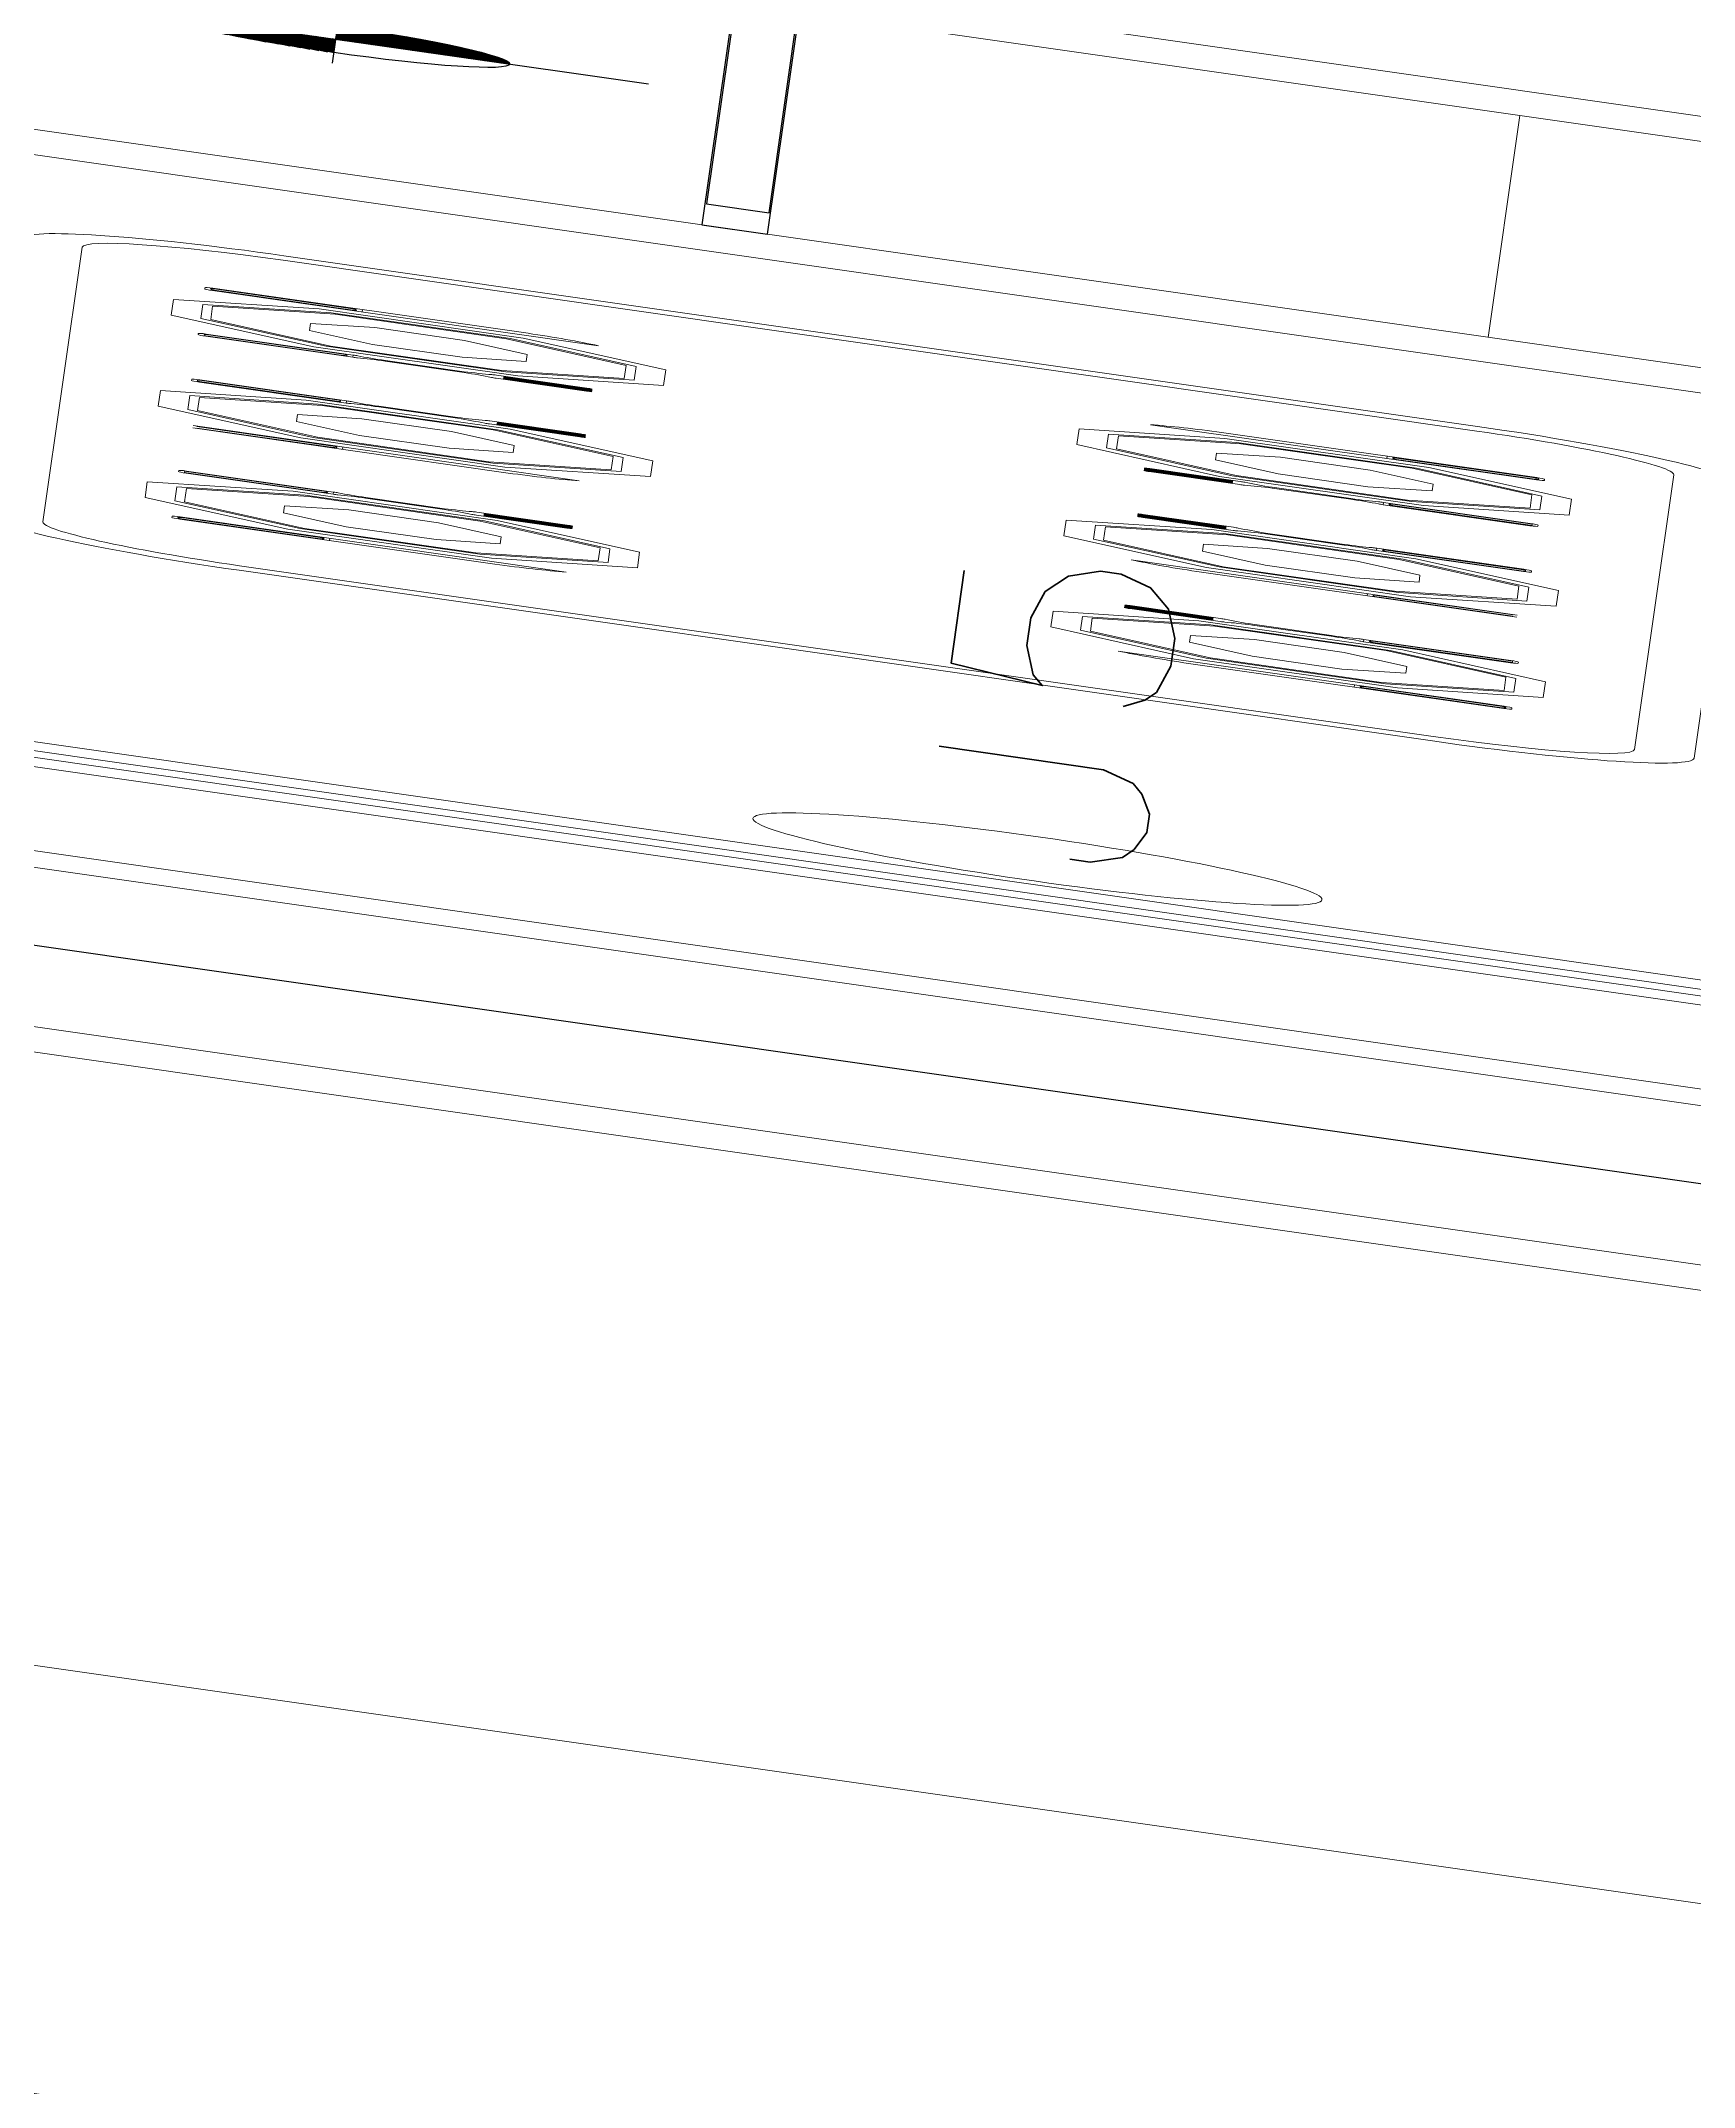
# Model space of a CAD drawing. Header units: millimetres. Extents: x -361192058 to 101130107379, y -14071650034 to 19218552450.
# Drawn here: x -134905 to -134859.5, y 42599.5 to 42655.9 of the extents above; entities that cross this region are included whole.
import ezdxf
from ezdxf.enums import TextEntityAlignment as Align

# ---------------------------------------------------------------- set-up
doc = ezdxf.new("R2010")
doc.units = ezdxf.units.MM
doc.header["$LTSCALE"] = 0.5
for name, color, linetype in [('02', 2, 'Continuous'), ('DIVERSOS', 4, 'Continuous'), ('ESQUADRIA', 3, 'Continuous'), ('MOBIL-I', 251, 'Continuous'), ('parede', 2, 'Continuous'), ('PISO', 8, 'Continuous'), ('TXT_0', 7, 'Continuous')]:
    doc.layers.add(name, color=color, linetype=linetype)
doc.styles.add('ADITIVOCAD', font='ROMANS.shx')
doc.styles.get("Standard").update_dxf_attribs({"font": 'txt.shx', "height": 0.12})
doc.dimstyles.new('ESCALA50', dxfattribs={"dimtxt": 0.1, "dimasz": 0.06, "dimexe": 0.18, "dimexo": 0.06, "dimgap": 0.1, "dimtad": 1, "dimzin": 4, "dimdsep": 46, "dimtxsty": 'Standard', "dimblk1": 'BOLA', "dimblk2": 'BOLA', "dimsah": 1, "dimcen": -0.06, "dimse1": 1, "dimse2": 1, "dimclrd": 7, "dimclrt": 3, "dimadec": 0, "dimazin": 0, "dimtfac": 1, "dimtix": 1, "dimtmove": 0, "dimatfit": 3, "dimldrblk": 'BOLA', "dimfxl": 0, "dimtolj": 1, "dimtzin": 4, "dimarcsym": 0})

# ---------------------------------------------------------------- blocks, each defined once
blk = doc.blocks.new('BOLA')
for p, q in [((0, -1.435), (0, 1.435)), ((-1.435, 0), (1.435, 0))]:
    blk.add_line(p, q)
blk.add_circle((0, 0), 0.452)
blk = doc.blocks.new('*D930')
at = {"layer": 'Defpoints', "color": 0, "transparency": 16777216}
for p in [(4402.09471, 2435.62694), (4402.65822, 2435.62694), (4402.09471, 2428.57694)]:
    blk.add_point(p, dxfattribs=at)
at = {"layer": 'DIVERSOS', "color": 7, "lineweight": -2, "transparency": 16777216}
blk.add_line((4402.65822, 2428.63694), (4402.65822, 2435.56694), dxfattribs=at)
at = {"layer": 'DIVERSOS', "color": 7, "lineweight": -2, "transparency": 16777216, "xscale": 0.06, "yscale": 0.06, "zscale": 0.06}
for p, rotation in [((4402.65822, 2435.62694), 90), ((4402.65822, 2428.57694), 270)]:
    blk.add_blockref('BOLA', p, dxfattribs=dict(at, rotation=rotation))
at = {"layer": 'DIVERSOS', "color": 3, "lineweight": 18, "transparency": 16777216, "insert": (4402.49822, 2432.10194), "char_height": 0.12, "attachment_point": 5, "rotation": 90}
blk.add_mtext('\\A1;7.05', dxfattribs=at)
blk = doc.blocks.new('ADC_VASO_02')
blk.add_lwpolyline([(-0.175, 0.15), (-0.175, 0.6, -0.414214), (-0.125, 0.65), (0.125, 0.65, -0.414214), (0.175, 0.6), (0.175, 0.14958)], format="xyb")
for points in [[(0.1388, 0.27537, -0.414214), (0.0988, 0.23537), (-0.09481, 0.23537, -0.414214), (-0.13481, 0.27537), (-0.13481, 0.57037, -0.414214), (-0.09481, 0.61037), (0.0988, 0.61037, -0.414214), (0.1388, 0.57037)], [(0.13028, 0.27537, -0.414214), (0.0988, 0.24389), (-0.09481, 0.24389, -0.414214), (-0.12629, 0.27537), (-0.12629, 0.57037, -0.414214), (-0.09481, 0.60186), (0.0988, 0.60186, -0.414214), (0.13028, 0.57037)], [(-0.17, 0.15, 0.414214), (-0.2, 0.12), (-0.2, 0), (0.2, 0), (0.2, 0.12, 0.414214), (0.17, 0.15)], [(-0.17, 0.14, 0.414214), (-0.19, 0.12), (-0.19, 0.01), (0.19, 0.01), (0.19, 0.12, 0.414214), (0.17, 0.14)]]:
    blk.add_lwpolyline(points, format="xyb", close=True)
blk.add_lwpolyline([(0.03626, 0.24389), (0.03626, 0.33749), (-0.03438, 0.33749), (-0.03438, 0.24389)])
blk.add_arc((0.00094, 0.32147), 0.03878, 24.39508, 155.60492)
blk = doc.blocks.new('Adc_nivelpl')
h = blk.add_hatch()
h.set_pattern_fill('_U', color=256, scale=0.005, angle=45, style=0, double=1)
h.set_pattern_definition([(45, (-5.8772514, -3.5161936), (-0.003535534, 0.003535534), []), (135, (-5.8772514, -3.5161936), (-0.003535534, -0.003535534), [])])
h.paths.add_polyline_path([(0.1954, -0.0865, 0.414214), (0.0865, -0.1954), (0.1954, -0.1954)])
h.paths.add_polyline_path([(0.1954, -0.1954), (0.1954, -0.3043, 0.414214), (0.3043, -0.1954)])
for p, q in [((0.1954, 0), (0.1954, -0.3908)), ((0.8958, -0.1954), (0, -0.1954))]:
    blk.add_line(p, q)
blk.add_circle((0.1954, -0.1954), 0.1089)
at = {"flags": 8}
blk.add_attdef('NIVEL', (0.3642, -0.1501), '', height=0.1, dxfattribs=at)
blk = doc.blocks.new('*D1471')
at = {"layer": 'Defpoints', "color": 0, "transparency": 16777216}
for p in [(4415.72115, 2430.92694), (4415.72115, 2428.57694), (4416.43876, 2428.57694)]:
    blk.add_point(p, dxfattribs=at)
at = {"layer": 'DIVERSOS', "color": 7, "lineweight": -2, "transparency": 16777216}
blk.add_line((4416.43876, 2430.86694), (4416.43876, 2428.63694), dxfattribs=at)
at = {"layer": 'DIVERSOS', "color": 7, "lineweight": -2, "transparency": 16777216, "xscale": 0.06, "yscale": 0.06, "zscale": 0.06}
for p, rotation in [((4416.43876, 2430.92694), 90), ((4416.43876, 2428.57694), 270)]:
    blk.add_blockref('BOLA', p, dxfattribs=dict(at, rotation=rotation))
at = {"layer": 'DIVERSOS', "color": 3, "lineweight": 18, "transparency": 16777216, "insert": (4416.27876, 2429.75194), "char_height": 0.12, "attachment_point": 5, "rotation": 90}
blk.add_mtext('\\A1;2.35', dxfattribs=at)
blk = doc.blocks.new('*D1509')
at = {"layer": 'Defpoints', "color": 0, "transparency": 16777216}
for p in [(4409.50489, 2430.92694), (4410.57115, 2430.92694), (4410.57115, 2424.77694)]:
    blk.add_point(p, dxfattribs=at)
at = {"layer": 'DIVERSOS', "color": 7, "lineweight": -2, "transparency": 16777216}
blk.add_line((4409.50489, 2424.83694), (4409.50489, 2430.86694), dxfattribs=at)
at = {"layer": 'DIVERSOS', "color": 7, "lineweight": -2, "transparency": 16777216, "xscale": 0.06, "yscale": 0.06, "zscale": 0.06}
for p, rotation in [((4409.50489, 2430.92694), 90), ((4409.50489, 2424.77694), 270)]:
    blk.add_blockref('BOLA', p, dxfattribs=dict(at, rotation=rotation))
at = {"layer": 'DIVERSOS', "color": 3, "lineweight": 18, "transparency": 16777216, "insert": (4409.34489, 2427.85194), "char_height": 0.12, "attachment_point": 5, "rotation": 90}
blk.add_mtext('\\A1;6.15', dxfattribs=at)
blk = doc.blocks.new('*D1770')
at = {"layer": '02', "color": 7, "lineweight": -2, "transparency": 16777216}
blk.add_line((4414.43115, 2430.52988), (4415.66115, 2430.52988), dxfattribs=at)
at = {"layer": 'Defpoints', "color": 0, "transparency": 16777216}
for p in [(4415.72115, 2430.52988), (4414.37115, 2428.61218), (4415.72115, 2428.61218)]:
    blk.add_point(p, dxfattribs=at)
at = {"layer": '02', "color": 7, "lineweight": -2, "transparency": 16777216, "xscale": 0.06, "yscale": 0.06, "zscale": 0.06, "rotation": 180}
blk.add_blockref('BOLA', (4414.37115, 2430.52988), dxfattribs=at)
at = {"layer": '02', "color": 7, "lineweight": -2, "transparency": 16777216, "xscale": 0.06, "yscale": 0.06, "zscale": 0.06}
blk.add_blockref('BOLA', (4415.72115, 2430.52988), dxfattribs=at)
at = {"layer": '02', "color": 3, "transparency": 16777216, "insert": (4415.04615, 2430.68988), "char_height": 0.12, "attachment_point": 5}
blk.add_mtext('\\A1;1.35', dxfattribs=at)
blk = doc.blocks.new('APROVADO QUADRA 21.2 MBVII')
at = {"layer": '02', "color": 2, "lineweight": 18}
blk.add_line((4415.72115, 2430.92694), (4415.72115, 2428.57694), dxfattribs=at)
at = {"layer": '02', "lineweight": 18}
for points in [[(4419.05231, 2441.10223), (4405.21373, 2441.10223), (4405.21373, 2407.28537), (4419.05231, 2407.28537)], [(4391.97818, 2441.07404), (4405.21373, 2441.07404), (4405.21373, 2407.28537), (4391.97818, 2407.28537)]]:
    blk.add_lwpolyline(points, close=True, dxfattribs=at)
at = {"layer": 'DIVERSOS', "lineweight": 18}
for p, q in [((4410.57115, 2428.27058), (4410.57115, 2430.27058)), ((4410.72115, 2430.27058), (4410.72115, 2428.27058))]:
    blk.add_line(p, q, dxfattribs=at)
at = {"layer": 'ESQUADRIA', "lineweight": 18}
for p, q in [((4410.62615, 2430.27058), (4410.62615, 2428.27058)), ((4410.66615, 2430.27058), (4410.66615, 2428.27058))]:
    blk.add_line(p, q, dxfattribs=at)
at = {"layer": 'MOBIL-I', "lineweight": 18}
for p, q in [((4412.03834, 2429.87853), (4413.70974, 2429.87853)), ((4412.17165, 2429.81587), (4412.17165, 2429.66816)), ((4412.17534, 2429.81956), (4412.1818, 2429.81956)), ((4412.17718, 2429.8168), (4412.17995, 2429.8168)), ((4412.18549, 2429.81587), (4412.18549, 2429.63499)), ((4412.45041, 2429.81587), (4412.45041, 2429.74707)), ((4412.45318, 2429.81587), (4412.45318, 2429.75261)), ((4412.4541, 2429.81956), (4412.46056, 2429.81956)), ((4412.4541, 2429.8168), (4412.46056, 2429.8168)), ((4412.46148, 2429.81587), (4412.46148, 2429.75261)), ((4412.46425, 2429.81587), (4412.46425, 2429.74707)), ((4412.72647, 2429.81587), (4412.72647, 2429.66816)), ((4412.74032, 2429.81587), (4412.74032, 2429.63499)), ((4413.00523, 2429.81587), (4413.00523, 2429.74707)), ((4413.008, 2429.81587), (4413.008, 2429.75261)), ((4413.00893, 2429.81956), (4413.01539, 2429.81956)), ((4413.00893, 2429.8168), (4413.01539, 2429.8168)), ((4413.01631, 2429.81587), (4413.01631, 2429.75261)), ((4413.01908, 2429.81587), (4413.01908, 2429.74707)), ((4413.28383, 2429.81587), (4413.28383, 2429.74707)), ((4413.28659, 2429.81587), (4413.28659, 2429.75261)), ((4413.29398, 2429.81956), (4413.28752, 2429.81956)), ((4413.29398, 2429.8168), (4413.28752, 2429.8168)), ((4413.2949, 2429.81587), (4413.2949, 2429.75261)), ((4413.29767, 2429.81587), (4413.29767, 2429.74707)), ((4413.56259, 2429.81587), (4413.56259, 2429.63499)), ((4413.57274, 2429.81956), (4413.56628, 2429.81956)), ((4413.57089, 2429.8168), (4413.56812, 2429.8168)), ((4413.57643, 2429.81587), (4413.57643, 2429.66816)), ((4412.17442, 2429.81403), (4412.17442, 2429.75127)), ((4412.18272, 2429.81403), (4412.18272, 2429.75127)), ((4412.72924, 2429.81403), (4412.72924, 2429.75127)), ((4412.73755, 2429.81403), (4412.73755, 2429.75127)), ((4413.56535, 2429.81403), (4413.56535, 2429.75127)), ((4413.57366, 2429.81403), (4413.57366, 2429.75127)), ((4411.91716, 2429.78531), (4411.91716, 2429.22599)), ((4411.94512, 2429.78531), (4411.94512, 2429.22599)), ((4413.80296, 2429.78531), (4413.80296, 2429.22599)), ((4413.83093, 2429.78531), (4413.83093, 2429.22599)), ((4412.17718, 2429.7485), (4412.17995, 2429.7485)), ((4412.45594, 2429.74984), (4412.45871, 2429.74984)), ((4412.73201, 2429.7485), (4412.73478, 2429.7485)), ((4413.01077, 2429.74984), (4413.01354, 2429.74984)), ((4413.29213, 2429.74984), (4413.28936, 2429.74984)), ((4413.57089, 2429.7485), (4413.56812, 2429.7485)), ((4412.17165, 2429.74573), (4412.18549, 2429.74573)), ((4412.46425, 2429.74707), (4412.45041, 2429.74707)), ((4412.72647, 2429.74573), (4412.74032, 2429.74573)), ((4413.01908, 2429.74707), (4413.00523, 2429.74707)), ((4413.28383, 2429.74707), (4413.29767, 2429.74707)), ((4413.57643, 2429.74573), (4413.56259, 2429.74573)), ((4412.45502, 2429.73189), (4412.45502, 2429.69498)), ((4412.45964, 2429.73189), (4412.45964, 2429.69498)), ((4413.00985, 2429.73189), (4413.00985, 2429.69498)), ((4413.01446, 2429.73189), (4413.01446, 2429.69498)), ((4413.28844, 2429.73189), (4413.28844, 2429.69498)), ((4413.29306, 2429.73189), (4413.29306, 2429.69498)), ((4412.4481, 2429.6799), (4412.44842, 2429.63752)), ((4412.45087, 2429.67407), (4412.45055, 2429.63752)), ((4412.45207, 2429.67652), (4412.45213, 2429.67652)), ((4412.45333, 2429.67407), (4412.45367, 2429.63752)), ((4412.4561, 2429.67407), (4412.45578, 2429.63752)), ((4412.4573, 2429.67652), (4412.45736, 2429.67652)), ((4412.45856, 2429.67407), (4412.45888, 2429.63752)), ((4412.46133, 2429.67407), (4412.46097, 2429.63752)), ((4412.46253, 2429.67652), (4412.46259, 2429.67652)), ((4412.46379, 2429.67407), (4412.46411, 2429.63752)), ((4412.46656, 2429.6799), (4412.4662, 2429.63752)), ((4413.00293, 2429.6799), (4413.00325, 2429.63752)), ((4413.0057, 2429.67407), (4413.00538, 2429.63752)), ((4413.0069, 2429.67652), (4413.00696, 2429.67652)), ((4413.00816, 2429.67407), (4413.0085, 2429.63752)), ((4413.01093, 2429.67407), (4413.0106, 2429.63752)), ((4413.01213, 2429.67652), (4413.01219, 2429.67652)), ((4413.01339, 2429.67407), (4413.01371, 2429.63752)), ((4413.01616, 2429.67407), (4413.0158, 2429.63752)), ((4413.01736, 2429.67652), (4413.01742, 2429.67652)), ((4413.01862, 2429.67407), (4413.01894, 2429.63752)), ((4413.02139, 2429.6799), (4413.02103, 2429.63752)), ((4413.28152, 2429.6799), (4413.28188, 2429.63752)), ((4413.28429, 2429.67407), (4413.28397, 2429.63752)), ((4413.28555, 2429.67652), (4413.28549, 2429.67652)), ((4413.28675, 2429.67407), (4413.28711, 2429.63752)), ((4413.28952, 2429.67407), (4413.2892, 2429.63752)), ((4413.29078, 2429.67652), (4413.29072, 2429.67652)), ((4413.29198, 2429.67407), (4413.2923, 2429.63752)), ((4413.29475, 2429.67407), (4413.29441, 2429.63752)), ((4413.29601, 2429.67652), (4413.29595, 2429.67652)), ((4413.29721, 2429.67407), (4413.29753, 2429.63752)), ((4413.29998, 2429.6799), (4413.29966, 2429.63752)), ((4412.44947, 2429.63499), (4412.44949, 2429.63499)), ((4412.4547, 2429.63499), (4412.45472, 2429.63499)), ((4412.45993, 2429.63499), (4412.45995, 2429.63499)), ((4412.46516, 2429.63499), (4412.46518, 2429.63499)), ((4413.0043, 2429.63499), (4413.00432, 2429.63499)), ((4413.00953, 2429.63499), (4413.00955, 2429.63499)), ((4413.01476, 2429.63499), (4413.01478, 2429.63499)), ((4413.01999, 2429.63499), (4413.02001, 2429.63499)), ((4413.28291, 2429.63499), (4413.28289, 2429.63499)), ((4413.28814, 2429.63499), (4413.28812, 2429.63499)), ((4413.29337, 2429.63499), (4413.29335, 2429.63499)), ((4413.2986, 2429.63499), (4413.29858, 2429.63499)), ((4412.18549, 2429.19543), (4412.18549, 2429.37631)), ((4412.4481, 2429.3314), (4412.44842, 2429.37378)), ((4412.44947, 2429.37631), (4412.44949, 2429.37631)), ((4412.45087, 2429.33724), (4412.45055, 2429.37378)), ((4412.45333, 2429.33724), (4412.45367, 2429.37378)), ((4412.4547, 2429.37631), (4412.45472, 2429.37631)), ((4412.4561, 2429.33724), (4412.45578, 2429.37378)), ((4412.45856, 2429.33724), (4412.45888, 2429.37378)), ((4412.45993, 2429.37631), (4412.45995, 2429.37631)), ((4412.46133, 2429.33724), (4412.46097, 2429.37378)), ((4412.46379, 2429.33724), (4412.46411, 2429.37378)), ((4412.46516, 2429.37631), (4412.46518, 2429.37631)), ((4412.46656, 2429.3314), (4412.4662, 2429.37378)), ((4412.74032, 2429.19543), (4412.74032, 2429.37631)), ((4413.00293, 2429.3314), (4413.00325, 2429.37378)), ((4413.0043, 2429.37631), (4413.00432, 2429.37631)), ((4413.0057, 2429.33724), (4413.00538, 2429.37378)), ((4413.00816, 2429.33724), (4413.0085, 2429.37378)), ((4413.00953, 2429.37631), (4413.00955, 2429.37631)), ((4413.01093, 2429.33724), (4413.0106, 2429.37378)), ((4413.01339, 2429.33724), (4413.01371, 2429.37378)), ((4413.01476, 2429.37631), (4413.01478, 2429.37631)), ((4413.01616, 2429.33724), (4413.0158, 2429.37378)), ((4413.01862, 2429.33724), (4413.01894, 2429.37378)), ((4413.01999, 2429.37631), (4413.02001, 2429.37631)), ((4413.02139, 2429.3314), (4413.02103, 2429.37378)), ((4413.28152, 2429.3314), (4413.28188, 2429.37378)), ((4413.28291, 2429.37631), (4413.28289, 2429.37631)), ((4413.28429, 2429.33724), (4413.28397, 2429.37378)), ((4413.28675, 2429.33724), (4413.28711, 2429.37378)), ((4413.28814, 2429.37631), (4413.28812, 2429.37631)), ((4413.28952, 2429.33724), (4413.2892, 2429.37378)), ((4413.29198, 2429.33724), (4413.2923, 2429.37378)), ((4413.29337, 2429.37631), (4413.29335, 2429.37631)), ((4413.29475, 2429.33724), (4413.29441, 2429.37378)), ((4413.29721, 2429.33724), (4413.29753, 2429.37378)), ((4413.2986, 2429.37631), (4413.29858, 2429.37631)), ((4413.29998, 2429.3314), (4413.29966, 2429.37378)), ((4413.56259, 2429.19543), (4413.56259, 2429.37631)), ((4412.17165, 2429.19543), (4412.17165, 2429.34314)), ((4412.72647, 2429.19543), (4412.72647, 2429.34314)), ((4413.57643, 2429.19543), (4413.57643, 2429.34314)), ((4412.45207, 2429.33478), (4412.45213, 2429.33478)), ((4412.4573, 2429.33478), (4412.45736, 2429.33478)), ((4412.46253, 2429.33478), (4412.46259, 2429.33478)), ((4413.0069, 2429.33478), (4413.00696, 2429.33478)), ((4413.01213, 2429.33478), (4413.01219, 2429.33478)), ((4413.01736, 2429.33478), (4413.01742, 2429.33478)), ((4413.28555, 2429.33478), (4413.28549, 2429.33478)), ((4413.29078, 2429.33478), (4413.29072, 2429.33478)), ((4413.29601, 2429.33478), (4413.29595, 2429.33478)), ((4412.45502, 2429.27941), (4412.45502, 2429.31633)), ((4412.45964, 2429.27941), (4412.45964, 2429.31633)), ((4413.00985, 2429.27941), (4413.00985, 2429.31633)), ((4413.01446, 2429.27941), (4413.01446, 2429.31633)), ((4413.28844, 2429.27941), (4413.28844, 2429.31633)), ((4413.29306, 2429.27941), (4413.29306, 2429.31633)), ((4412.17165, 2429.26557), (4412.18549, 2429.26557)), ((4412.72647, 2429.26557), (4412.74032, 2429.26557)), ((4413.57643, 2429.26557), (4413.56259, 2429.26557)), ((4412.17442, 2429.19727), (4412.17442, 2429.26003)), ((4412.17718, 2429.2628), (4412.17995, 2429.2628)), ((4412.18272, 2429.19727), (4412.18272, 2429.26003)), ((4412.46425, 2429.26423), (4412.45041, 2429.26423)), ((4412.45041, 2429.19543), (4412.45041, 2429.26423)), ((4412.45318, 2429.19543), (4412.45318, 2429.25869)), ((4412.45594, 2429.26146), (4412.45871, 2429.26146)), ((4412.46148, 2429.19543), (4412.46148, 2429.25869)), ((4412.46425, 2429.19543), (4412.46425, 2429.26423)), ((4412.72924, 2429.19727), (4412.72924, 2429.26003)), ((4412.73201, 2429.2628), (4412.73478, 2429.2628)), ((4412.73755, 2429.19727), (4412.73755, 2429.26003)), ((4413.00523, 2429.19543), (4413.00523, 2429.26423)), ((4413.01908, 2429.26423), (4413.00523, 2429.26423)), ((4413.008, 2429.19543), (4413.008, 2429.25869)), ((4413.01077, 2429.26146), (4413.01354, 2429.26146)), ((4413.01631, 2429.19543), (4413.01631, 2429.25869)), ((4413.01908, 2429.19543), (4413.01908, 2429.26423)), ((4413.28383, 2429.26423), (4413.29767, 2429.26423)), ((4413.28383, 2429.19543), (4413.28383, 2429.26423)), ((4413.28659, 2429.19543), (4413.28659, 2429.25869)), ((4413.29213, 2429.26146), (4413.28936, 2429.26146)), ((4413.2949, 2429.19543), (4413.2949, 2429.25869)), ((4413.29767, 2429.19543), (4413.29767, 2429.26423)), ((4413.56535, 2429.19727), (4413.56535, 2429.26003)), ((4413.57089, 2429.2628), (4413.56812, 2429.2628)), ((4413.57366, 2429.19727), (4413.57366, 2429.26003)), ((4412.17534, 2429.19174), (4412.1818, 2429.19174)), ((4412.17718, 2429.1945), (4412.17995, 2429.1945)), ((4412.4541, 2429.1945), (4412.46056, 2429.1945)), ((4412.4541, 2429.19174), (4412.46056, 2429.19174)), ((4413.00893, 2429.1945), (4413.01539, 2429.1945)), ((4413.00893, 2429.19174), (4413.01539, 2429.19174)), ((4413.29398, 2429.1945), (4413.28752, 2429.1945)), ((4413.29398, 2429.19174), (4413.28752, 2429.19174)), ((4413.57274, 2429.19174), (4413.56628, 2429.19174)), ((4413.57089, 2429.1945), (4413.56812, 2429.1945)), ((4412.03834, 2429.13277), (4413.70974, 2429.13277)), ((4412.03834, 2429.1048), (4413.70974, 2429.1048))]:
    blk.add_line(p, q, dxfattribs=at)
for points in [[(4412.20397, 2429.67009), (4412.27155, 2429.60252), (4412.36712, 2429.60252), (4412.43469, 2429.67009), (4412.43469, 2429.76566), (4412.36712, 2429.83324), (4412.27155, 2429.83324), (4412.20397, 2429.76566)], [(4412.7588, 2429.67009), (4412.82638, 2429.60252), (4412.92194, 2429.60252), (4412.98952, 2429.67009), (4412.98952, 2429.76566), (4412.92194, 2429.83324), (4412.82638, 2429.83324), (4412.7588, 2429.76566)], [(4413.5441, 2429.67009), (4413.47653, 2429.60252), (4413.38096, 2429.60252), (4413.31338, 2429.67009), (4413.31338, 2429.76566), (4413.38096, 2429.83324), (4413.47653, 2429.83324), (4413.5441, 2429.76566)], [(4412.21782, 2429.67583), (4412.27728, 2429.61636), (4412.36138, 2429.61636), (4412.42085, 2429.67583), (4412.42085, 2429.75993), (4412.36138, 2429.81939), (4412.27728, 2429.81939), (4412.21782, 2429.75993)], [(4412.77264, 2429.67583), (4412.83211, 2429.61636), (4412.91621, 2429.61636), (4412.97568, 2429.67583), (4412.97568, 2429.75993), (4412.91621, 2429.81939), (4412.83211, 2429.81939), (4412.77264, 2429.75993)], [(4413.53026, 2429.67583), (4413.47079, 2429.61636), (4413.38669, 2429.61636), (4413.32723, 2429.67583), (4413.32723, 2429.75993), (4413.38669, 2429.81939), (4413.47079, 2429.81939), (4413.53026, 2429.75993)], [(4412.22243, 2429.67774), (4412.27919, 2429.62097), (4412.35947, 2429.62097), (4412.41624, 2429.67774), (4412.41624, 2429.75801), (4412.35947, 2429.81478), (4412.27919, 2429.81478), (4412.22243, 2429.75801)], [(4412.77726, 2429.67774), (4412.83402, 2429.62097), (4412.9143, 2429.62097), (4412.97106, 2429.67774), (4412.97106, 2429.75801), (4412.9143, 2429.81478), (4412.83402, 2429.81478), (4412.77726, 2429.75801)], [(4413.52565, 2429.67774), (4413.46888, 2429.62097), (4413.38861, 2429.62097), (4413.33184, 2429.67774), (4413.33184, 2429.75801), (4413.38861, 2429.81478), (4413.46888, 2429.81478), (4413.52565, 2429.75801)], [(4412.26857, 2429.69685), (4412.29831, 2429.66712), (4412.34036, 2429.66712), (4412.37009, 2429.69685), (4412.37009, 2429.7389), (4412.34036, 2429.76863), (4412.29831, 2429.76863), (4412.26857, 2429.7389)], [(4412.8234, 2429.69685), (4412.85314, 2429.66712), (4412.89519, 2429.66712), (4412.92492, 2429.69685), (4412.92492, 2429.7389), (4412.89519, 2429.76863), (4412.85314, 2429.76863), (4412.8234, 2429.7389)], [(4413.4795, 2429.69685), (4413.44977, 2429.66712), (4413.40772, 2429.66712), (4413.37799, 2429.69685), (4413.37799, 2429.7389), (4413.40772, 2429.76863), (4413.44977, 2429.76863), (4413.4795, 2429.7389)], [(4412.20397, 2429.34121), (4412.27155, 2429.40879), (4412.36712, 2429.40879), (4412.43469, 2429.34121), (4412.43469, 2429.24564), (4412.36712, 2429.17806), (4412.27155, 2429.17806), (4412.20397, 2429.24564)], [(4412.7588, 2429.34121), (4412.82638, 2429.40879), (4412.92194, 2429.40879), (4412.98952, 2429.34121), (4412.98952, 2429.24564), (4412.92194, 2429.17806), (4412.82638, 2429.17806), (4412.7588, 2429.24564)], [(4413.5441, 2429.34121), (4413.47653, 2429.40879), (4413.38096, 2429.40879), (4413.31338, 2429.34121), (4413.31338, 2429.24564), (4413.38096, 2429.17806), (4413.47653, 2429.17806), (4413.5441, 2429.24564)], [(4412.21782, 2429.33547), (4412.27728, 2429.39494), (4412.36138, 2429.39494), (4412.42085, 2429.33547), (4412.42085, 2429.25137), (4412.36138, 2429.19191), (4412.27728, 2429.19191), (4412.21782, 2429.25137)], [(4412.22243, 2429.33356), (4412.27919, 2429.39033), (4412.35947, 2429.39033), (4412.41624, 2429.33356), (4412.41624, 2429.25329), (4412.35947, 2429.19652), (4412.27919, 2429.19652), (4412.22243, 2429.25329)], [(4412.77264, 2429.33547), (4412.83211, 2429.39494), (4412.91621, 2429.39494), (4412.97568, 2429.33547), (4412.97568, 2429.25137), (4412.91621, 2429.19191), (4412.83211, 2429.19191), (4412.77264, 2429.25137)], [(4412.77726, 2429.33356), (4412.83402, 2429.39033), (4412.9143, 2429.39033), (4412.97106, 2429.33356), (4412.97106, 2429.25329), (4412.9143, 2429.19652), (4412.83402, 2429.19652), (4412.77726, 2429.25329)], [(4413.53026, 2429.33547), (4413.47079, 2429.39494), (4413.38669, 2429.39494), (4413.32723, 2429.33547), (4413.32723, 2429.25137), (4413.38669, 2429.19191), (4413.47079, 2429.19191), (4413.53026, 2429.25137)], [(4413.52565, 2429.33356), (4413.46888, 2429.39033), (4413.38861, 2429.39033), (4413.33184, 2429.33356), (4413.33184, 2429.25329), (4413.38861, 2429.19652), (4413.46888, 2429.19652), (4413.52565, 2429.25329)], [(4412.26857, 2429.31445), (4412.29831, 2429.34418), (4412.34036, 2429.34418), (4412.37009, 2429.31445), (4412.37009, 2429.2724), (4412.34036, 2429.24267), (4412.29831, 2429.24267), (4412.26857, 2429.2724)], [(4412.8234, 2429.31445), (4412.85314, 2429.34418), (4412.89519, 2429.34418), (4412.92492, 2429.31445), (4412.92492, 2429.2724), (4412.89519, 2429.24267), (4412.85314, 2429.24267), (4412.8234, 2429.2724)], [(4413.4795, 2429.31445), (4413.44977, 2429.34418), (4413.40772, 2429.34418), (4413.37799, 2429.31445), (4413.37799, 2429.2724), (4413.40772, 2429.24267), (4413.44977, 2429.24267), (4413.4795, 2429.2724)]]:
    blk.add_lwpolyline(points, close=True, dxfattribs=at)
for centre, radius, start, end in [((4412.03834, 2429.78531), 0.12119, 90, 180), ((4413.70974, 2429.78531), 0.12119, 0, 90), ((4412.03834, 2429.78531), 0.09322, 90, 180), ((4413.70974, 2429.78531), 0.09322, 0, 90), ((4412.17534, 2429.81587), 0.00369, 90, 180), ((4412.17718, 2429.81403), 0.00277, 90, 180), ((4412.17995, 2429.81403), 0.00277, 0, 90), ((4412.1818, 2429.81587), 0.00369, 0, 90), ((4412.4541, 2429.81587), 0.00369, 90, 180), ((4412.4541, 2429.81587), 0.000923, 90, 180), ((4412.46056, 2429.81587), 0.00369, 0, 90), ((4412.46056, 2429.81587), 0.000923, 0, 90), ((4413.00893, 2429.81587), 0.00369, 90, 180), ((4413.00893, 2429.81587), 0.000923, 90, 180), ((4413.01539, 2429.81587), 0.00369, 0, 90), ((4413.01539, 2429.81587), 0.000923, 0, 90), ((4413.28752, 2429.81587), 0.00369, 90, 180), ((4413.28752, 2429.81587), 0.000923, 90, 180), ((4413.29398, 2429.81587), 0.00369, 0, 90), ((4413.29398, 2429.81587), 0.000923, 0, 90), ((4413.56628, 2429.81587), 0.00369, 90, 180), ((4413.56812, 2429.81403), 0.00277, 90, 180), ((4413.57089, 2429.81403), 0.00277, 0, 90), ((4413.57274, 2429.81587), 0.00369, 0, 90), ((4412.17718, 2429.75127), 0.00277, 180, 270), ((4412.17995, 2429.75127), 0.00277, 270, 0), ((4412.45594, 2429.75261), 0.00277, 180, 270), ((4412.45871, 2429.75261), 0.00277, 270, 0), ((4412.73201, 2429.75127), 0.00277, 180, 270), ((4412.73478, 2429.75127), 0.00277, 270, 0), ((4413.01077, 2429.75261), 0.00277, 180, 270), ((4413.01354, 2429.75261), 0.00277, 270, 0), ((4413.28936, 2429.75261), 0.00277, 180, 270), ((4413.29213, 2429.75261), 0.00277, 270, 0), ((4413.56812, 2429.75127), 0.00277, 180, 270), ((4413.57089, 2429.75127), 0.00277, 270, 0), ((4412.45396, 2429.74707), 0.00355, 180, 219.36054), ((4412.43785, 2429.73386), 0.01729, 353.468, 39.36054), ((4412.47681, 2429.73386), 0.01729, 140.63946, 186.532), ((4412.4607, 2429.74707), 0.00355, 320.63946, 0), ((4413.00879, 2429.74707), 0.00355, 180, 219.36054), ((4412.99268, 2429.73386), 0.01729, 353.468, 39.36054), ((4413.03164, 2429.73386), 0.01729, 140.63946, 186.532), ((4413.01553, 2429.74707), 0.00355, 320.63946, 0), ((4413.28738, 2429.74707), 0.00355, 180, 219.36054), ((4413.27127, 2429.73386), 0.01729, 353.468, 39.36054), ((4413.31023, 2429.73386), 0.01729, 140.63946, 186.532), ((4413.29412, 2429.74707), 0.00355, 320.63946, 0), ((4412.42095, 2429.70336), 0.03508, 322.61342, 346.17767), ((4412.4937, 2429.70336), 0.03508, 193.82233, 217.38658), ((4412.97578, 2429.70336), 0.03508, 322.61342, 346.17767), ((4413.04853, 2429.70336), 0.03508, 193.82233, 217.38658), ((4413.25437, 2429.70336), 0.03508, 322.61342, 346.17767), ((4413.32712, 2429.70336), 0.03508, 193.82233, 217.38658), ((4412.45165, 2429.6799), 0.00355, 142.61342, 180), ((4412.463, 2429.6799), 0.00355, 0, 37.38658), ((4413.00648, 2429.6799), 0.00355, 142.61342, 180), ((4413.01783, 2429.6799), 0.00355, 0, 37.38658), ((4413.28507, 2429.6799), 0.00355, 142.61342, 180), ((4413.29642, 2429.6799), 0.00355, 0, 37.38658), ((4412.45369, 2429.6742), 0.00283, 125.05744, 182.80294), ((4412.45051, 2429.6742), 0.00283, 357.19706, 54.94256), ((4412.45892, 2429.6742), 0.00283, 125.05744, 182.80294), ((4412.45574, 2429.6742), 0.00283, 357.19706, 54.94256), ((4412.46415, 2429.6742), 0.00283, 125.05744, 182.80294), ((4412.46097, 2429.6742), 0.00283, 357.19706, 54.94256), ((4413.00852, 2429.6742), 0.00283, 125.05744, 182.80294), ((4413.00533, 2429.6742), 0.00283, 357.19706, 54.94256), ((4413.01375, 2429.6742), 0.00283, 125.05744, 182.80294), ((4413.01056, 2429.6742), 0.00283, 357.19706, 54.94256), ((4413.01898, 2429.6742), 0.00283, 125.05744, 182.80294), ((4413.01579, 2429.6742), 0.00283, 357.19706, 54.94256), ((4413.28711, 2429.6742), 0.00283, 125.05744, 182.80294), ((4413.28393, 2429.6742), 0.00283, 357.19706, 54.94256), ((4413.29234, 2429.6742), 0.00283, 125.05744, 182.80294), ((4413.28915, 2429.6742), 0.00283, 357.19706, 54.94256), ((4413.29757, 2429.6742), 0.00283, 125.05744, 182.80294), ((4413.29438, 2429.6742), 0.00283, 357.19706, 54.94256), ((4412.22715, 2429.67185), 0.05562, 183.80318, 221.50346), ((4412.78197, 2429.67185), 0.05562, 183.80318, 221.50346), ((4413.52093, 2429.67185), 0.05562, 318.49654, 356.19682), ((4412.45092, 2429.63707), 0.00253, 169.87009, 235.35348), ((4412.44805, 2429.63707), 0.00253, 304.64652, 10.12991), ((4412.45615, 2429.63706), 0.00252, 169.43335, 235.07632), ((4412.45328, 2429.63707), 0.00253, 304.64652, 10.12991), ((4412.46138, 2429.63707), 0.00253, 169.87009, 235.35348), ((4412.4585, 2429.63704), 0.00251, 305.20351, 11.00438), ((4412.4666, 2429.63707), 0.00253, 169.87009, 235.35348), ((4412.46373, 2429.63704), 0.00251, 305.20351, 11.00438), ((4413.00574, 2429.63707), 0.00253, 169.87009, 235.35348), ((4413.00288, 2429.63707), 0.00253, 304.64652, 10.12991), ((4413.01098, 2429.63706), 0.00252, 169.43335, 235.07632), ((4413.00811, 2429.63707), 0.00253, 304.64652, 10.12991), ((4413.0162, 2429.63707), 0.00253, 169.87009, 235.35348), ((4413.01333, 2429.63704), 0.00251, 305.20351, 11.00438), ((4413.02143, 2429.63707), 0.00253, 169.87009, 235.35348), ((4413.01856, 2429.63704), 0.00251, 305.20351, 11.00438), ((4413.28434, 2429.63704), 0.00251, 168.99562, 234.79649), ((4413.28147, 2429.63707), 0.00253, 304.64652, 10.12991), ((4413.28957, 2429.63704), 0.00251, 168.99562, 234.79649), ((4413.2867, 2429.63707), 0.00253, 304.64652, 10.12991), ((4413.29479, 2429.63707), 0.00253, 169.87009, 235.35348), ((4413.29193, 2429.63706), 0.00252, 304.92368, 10.56665), ((4413.30002, 2429.63707), 0.00253, 169.87009, 235.35348), ((4413.29716, 2429.63707), 0.00253, 304.64652, 10.12991), ((4412.22715, 2429.33945), 0.05562, 138.49654, 176.19682), ((4412.45092, 2429.37423), 0.00253, 124.64652, 190.12991), ((4412.44805, 2429.37423), 0.00253, 349.87009, 55.35348), ((4412.45615, 2429.37424), 0.00252, 124.92368, 190.56665), ((4412.45328, 2429.37423), 0.00253, 349.87009, 55.35348), ((4412.46138, 2429.37423), 0.00253, 124.64652, 190.12991), ((4412.4585, 2429.37426), 0.00251, 348.99562, 54.79649), ((4412.4666, 2429.37423), 0.00253, 124.64652, 190.12991), ((4412.46373, 2429.37426), 0.00251, 348.99562, 54.79649), ((4412.78197, 2429.33945), 0.05562, 138.49654, 176.19682), ((4413.00574, 2429.37423), 0.00253, 124.64652, 190.12991), ((4413.00288, 2429.37423), 0.00253, 349.87009, 55.35348), ((4413.01098, 2429.37424), 0.00252, 124.92368, 190.56665), ((4413.00811, 2429.37423), 0.00253, 349.87009, 55.35348), ((4413.0162, 2429.37423), 0.00253, 124.64652, 190.12991), ((4413.01333, 2429.37426), 0.00251, 348.99562, 54.79649), ((4413.02143, 2429.37423), 0.00253, 124.64652, 190.12991), ((4413.01856, 2429.37426), 0.00251, 348.99562, 54.79649), ((4413.28434, 2429.37426), 0.00251, 125.20351, 191.00438), ((4413.28147, 2429.37423), 0.00253, 349.87009, 55.35348), ((4413.28957, 2429.37426), 0.00251, 125.20351, 191.00438), ((4413.2867, 2429.37423), 0.00253, 349.87009, 55.35348), ((4413.29479, 2429.37423), 0.00253, 124.64652, 190.12991), ((4413.29193, 2429.37424), 0.00252, 349.43335, 55.07632), ((4413.30002, 2429.37423), 0.00253, 124.64652, 190.12991), ((4413.29716, 2429.37423), 0.00253, 349.87009, 55.35348), ((4413.52093, 2429.33945), 0.05562, 3.80318, 41.50346), ((4412.45165, 2429.3314), 0.00355, 180, 217.38658), ((4412.45369, 2429.3371), 0.00283, 177.19706, 234.94256), ((4412.45051, 2429.3371), 0.00283, 305.05744, 2.80294), ((4412.45892, 2429.3371), 0.00283, 177.19706, 234.94256), ((4412.45574, 2429.3371), 0.00283, 305.05744, 2.80294), ((4412.46415, 2429.3371), 0.00283, 177.19706, 234.94256), ((4412.46097, 2429.3371), 0.00283, 305.05744, 2.80294), ((4412.463, 2429.3314), 0.00355, 322.61342, 0), ((4413.00648, 2429.3314), 0.00355, 180, 217.38658), ((4413.00852, 2429.3371), 0.00283, 177.19706, 234.94256), ((4413.00533, 2429.3371), 0.00283, 305.05744, 2.80294), ((4413.01375, 2429.3371), 0.00283, 177.19706, 234.94256), ((4413.01056, 2429.3371), 0.00283, 305.05744, 2.80294), ((4413.01898, 2429.3371), 0.00283, 177.19706, 234.94256), ((4413.01579, 2429.3371), 0.00283, 305.05744, 2.80294), ((4413.01783, 2429.3314), 0.00355, 322.61342, 0), ((4413.28507, 2429.3314), 0.00355, 180, 217.38658), ((4413.28711, 2429.3371), 0.00283, 177.19706, 234.94256), ((4413.28393, 2429.3371), 0.00283, 305.05744, 2.80294), ((4413.29234, 2429.3371), 0.00283, 177.19706, 234.94256), ((4413.28915, 2429.3371), 0.00283, 305.05744, 2.80294), ((4413.29757, 2429.3371), 0.00283, 177.19706, 234.94256), ((4413.29438, 2429.3371), 0.00283, 305.05744, 2.80294), ((4413.29642, 2429.3314), 0.00355, 322.61342, 0), ((4412.42095, 2429.30794), 0.03508, 13.82233, 37.38658), ((4412.4937, 2429.30794), 0.03508, 142.61342, 166.17767), ((4412.97578, 2429.30794), 0.03508, 13.82233, 37.38658), ((4413.04853, 2429.30794), 0.03508, 142.61342, 166.17767), ((4413.25437, 2429.30794), 0.03508, 13.82233, 37.38658), ((4413.32712, 2429.30794), 0.03508, 142.61342, 166.17767), ((4412.43785, 2429.27744), 0.01729, 320.63946, 6.532), ((4412.47681, 2429.27744), 0.01729, 173.468, 219.36054), ((4412.99268, 2429.27744), 0.01729, 320.63946, 6.532), ((4413.03164, 2429.27744), 0.01729, 173.468, 219.36054), ((4413.27127, 2429.27744), 0.01729, 320.63946, 6.532), ((4413.31023, 2429.27744), 0.01729, 173.468, 219.36054), ((4412.45396, 2429.26423), 0.00355, 140.63946, 180), ((4412.4607, 2429.26423), 0.00355, 0, 39.36054), ((4413.00879, 2429.26423), 0.00355, 140.63946, 180), ((4413.01553, 2429.26423), 0.00355, 0, 39.36054), ((4413.28738, 2429.26423), 0.00355, 140.63946, 180), ((4413.29412, 2429.26423), 0.00355, 0, 39.36054), ((4412.17718, 2429.26003), 0.00277, 90, 180), ((4412.17995, 2429.26003), 0.00277, 0, 90), ((4412.45594, 2429.25869), 0.00277, 90, 180), ((4412.45871, 2429.25869), 0.00277, 0, 90), ((4412.73201, 2429.26003), 0.00277, 90, 180), ((4412.73478, 2429.26003), 0.00277, 0, 90), ((4413.01077, 2429.25869), 0.00277, 90, 180), ((4413.01354, 2429.25869), 0.00277, 0, 90), ((4413.28936, 2429.25869), 0.00277, 90, 180), ((4413.29213, 2429.25869), 0.00277, 0, 90), ((4413.56812, 2429.26003), 0.00277, 90, 180), ((4413.57089, 2429.26003), 0.00277, 0, 90), ((4412.03834, 2429.22599), 0.12119, 180, 270), ((4412.03834, 2429.22599), 0.09322, 180, 270), ((4413.70974, 2429.22599), 0.09322, 270, 0), ((4413.70974, 2429.22599), 0.12119, 270, 0), ((4412.17534, 2429.19543), 0.00369, 180, 270), ((4412.17718, 2429.19727), 0.00277, 180, 270), ((4412.17995, 2429.19727), 0.00277, 270, 0), ((4412.1818, 2429.19543), 0.00369, 270, 0), ((4412.4541, 2429.19543), 0.00369, 180, 270), ((4412.4541, 2429.19543), 0.000923, 180, 270), ((4412.46056, 2429.19543), 0.00369, 270, 0), ((4412.46056, 2429.19543), 0.000923, 270, 0), ((4413.00893, 2429.19543), 0.00369, 180, 270), ((4413.00893, 2429.19543), 0.000923, 180, 270), ((4413.01539, 2429.19543), 0.00369, 270, 0), ((4413.01539, 2429.19543), 0.000923, 270, 0), ((4413.28752, 2429.19543), 0.00369, 180, 270), ((4413.28752, 2429.19543), 0.000923, 180, 270), ((4413.29398, 2429.19543), 0.00369, 270, 0), ((4413.29398, 2429.19543), 0.000923, 270, 0), ((4413.56628, 2429.19543), 0.00369, 180, 270), ((4413.56812, 2429.19727), 0.00277, 180, 270), ((4413.57089, 2429.19727), 0.00277, 270, 0), ((4413.57274, 2429.19543), 0.00369, 270, 0)]:
    blk.add_arc(centre, radius, start, end, dxfattribs=at)
at = {"layer": 'parede', "lineweight": 18}
for p, q in [((4408.87115, 2413.77694), (4408.87115, 2438.77694)), ((4415.87115, 2438.77694), (4415.87115, 2413.77694)), ((4409.02115, 2414.27694), (4409.02115, 2431.72694)), ((4414.22115, 2430.92694), (4414.22115, 2428.42694)), ((4414.37115, 2430.92694), (4414.37115, 2428.57694))]:
    blk.add_line(p, q, dxfattribs=at)
at = {"layer": 'PISO', "lineweight": 18}
for p, q in [((4410.07115, 2430.92694), (4410.07115, 2424.12694)), ((4409.97115, 2430.32694), (4409.97115, 2424.02694)), ((4415.72115, 2429.22694), (4414.37115, 2429.22694))]:
    blk.add_line(p, q, dxfattribs=at)
blk.add_circle((4410.87619, 2429.39971), 0.13333, dxfattribs=at)
at = {"layer": 'MOBIL-I', "lineweight": 18, "rotation": 269.9999999999999}
blk.add_blockref('ADC_VASO_02', (4414.37115, 2429.58002), dxfattribs=at)
at = {"layer": 'TXT_0', "lineweight": 18}
ref = blk.add_blockref('Adc_nivelpl', (4415.01967, 2429.92238), dxfattribs=dict(at, xscale=0.75, yscale=0.75, zscale=0.75))
ref.add_attrib('NIVEL', '0.03', (4415.29282, 2429.80985), dxfattribs={"height": 0.075, "style": 'ADITIVOCAD', "flags": 8})
at = {"color": 0, "lineweight": 13, "flags": 8}
for p in [(4700.72466, 2280.11253), (4699.57379, 2277.89641), (4702.35456, 2276.19504), (4703.67224, 2274.08499), (4699.84447, 2272.21943), (4703.04882, 2270.13703), (4703.08775, 2267.98027), (4700.65234, 2261.52165), (4700.70074, 2257.15926)]:
    blk.add_attdef('NIVEL', p, '', height=0.075, dxfattribs=at)
for rotation, width, p in [(90, 0.8, (4700.82053, 2275.75208)), (270, 0.6, (4703.84367, 2274.90208)), (90, 0.8, (4701.55749, 2268.50208)), (180, 0.6, (4651.18166, 2236.19313))]:
    blk.add_attdef('$PORTA', text='', height=0.09, rotation=rotation, dxfattribs=dict(at, width=width)).set_placement(p, align=Align.MIDDLE)
for p in [(4654.176, 2240.46301), (4648.49901, 2240.19232), (4637.80123, 2239.38446), (4633.43884, 2239.33605), (4656.39211, 2239.31214), (4652.47462, 2237.68223), (4646.41661, 2236.98798), (4644.25985, 2236.94905), (4650.36457, 2236.36455)]:
    blk.add_attdef('NIVEL', p, '', height=0.075, rotation=270, dxfattribs=at)
at = {"color": 0, "lineweight": 13, "width": 0.8, "flags": 8}
for p in [(4652.03166, 2239.21627), (4644.78166, 2238.47931)]:
    blk.add_attdef('$PORTA', text='', height=0.09, dxfattribs=at).set_placement(p, align=Align.MIDDLE)
at = {"layer": 'DIVERSOS', "lineweight": 18, "insert": (4410.78989, 2429.45221), "char_height": 0.101063, "width": 0.3730783, "attachment_point": 1}
blk.add_mtext('{\\C3;J5}', dxfattribs=at)
at = {"layer": '02', "color": 6}
dim = blk.add_linear_dim(base=(4415.72115, 2430.52988), p1=(4414.37115, 2428.61218), p2=(4415.72115, 2428.61218), dimstyle='ESCALA50', override={"dimfxl": 0.18}, dxfattribs=at)
dim.commit()
dim.dimension.update_dxf_attribs({"geometry": '*D1770', "text_midpoint": (4415.04615, 2430.68988)})
at = {"layer": 'DIVERSOS', "lineweight": 18}
for base, p1, p2, picture, middle in [((4402.65822, 2435.62694), (4402.09471, 2428.57694), (4402.09471, 2435.62694), '*D930', (4402.49822, 2432.10194)), ((4409.50489, 2430.92694), (4410.57115, 2424.77694), (4410.57115, 2430.92694), '*D1509', (4409.34489, 2427.85194)), ((4416.43876, 2428.57694), (4415.72115, 2430.92694), (4415.72115, 2428.57694), '*D1471', (4416.27876, 2429.75194))]:
    dim = blk.add_linear_dim(base=base, p1=p1, p2=p2, angle=90, dimstyle='ESCALA50', dxfattribs=at)
    dim.commit()
    dim.dimension.update_dxf_attribs({"geometry": picture, "text_midpoint": middle})

msp = doc.modelspace()

# ---------------------------------------------------------------- block references
at = {"layer": '02', "color": 0, "lineweight": 30, "xscale": -4.574818403918471, "yscale": -59.40450511825884, "zscale": 4.574818403918471, "rotation": 261.8606972171988}
msp.add_blockref('APROVADO QUADRA 21.2 MBVII', (5129.041, 2225.201), dxfattribs=at)

doc.saveas('drawing.dxf')
